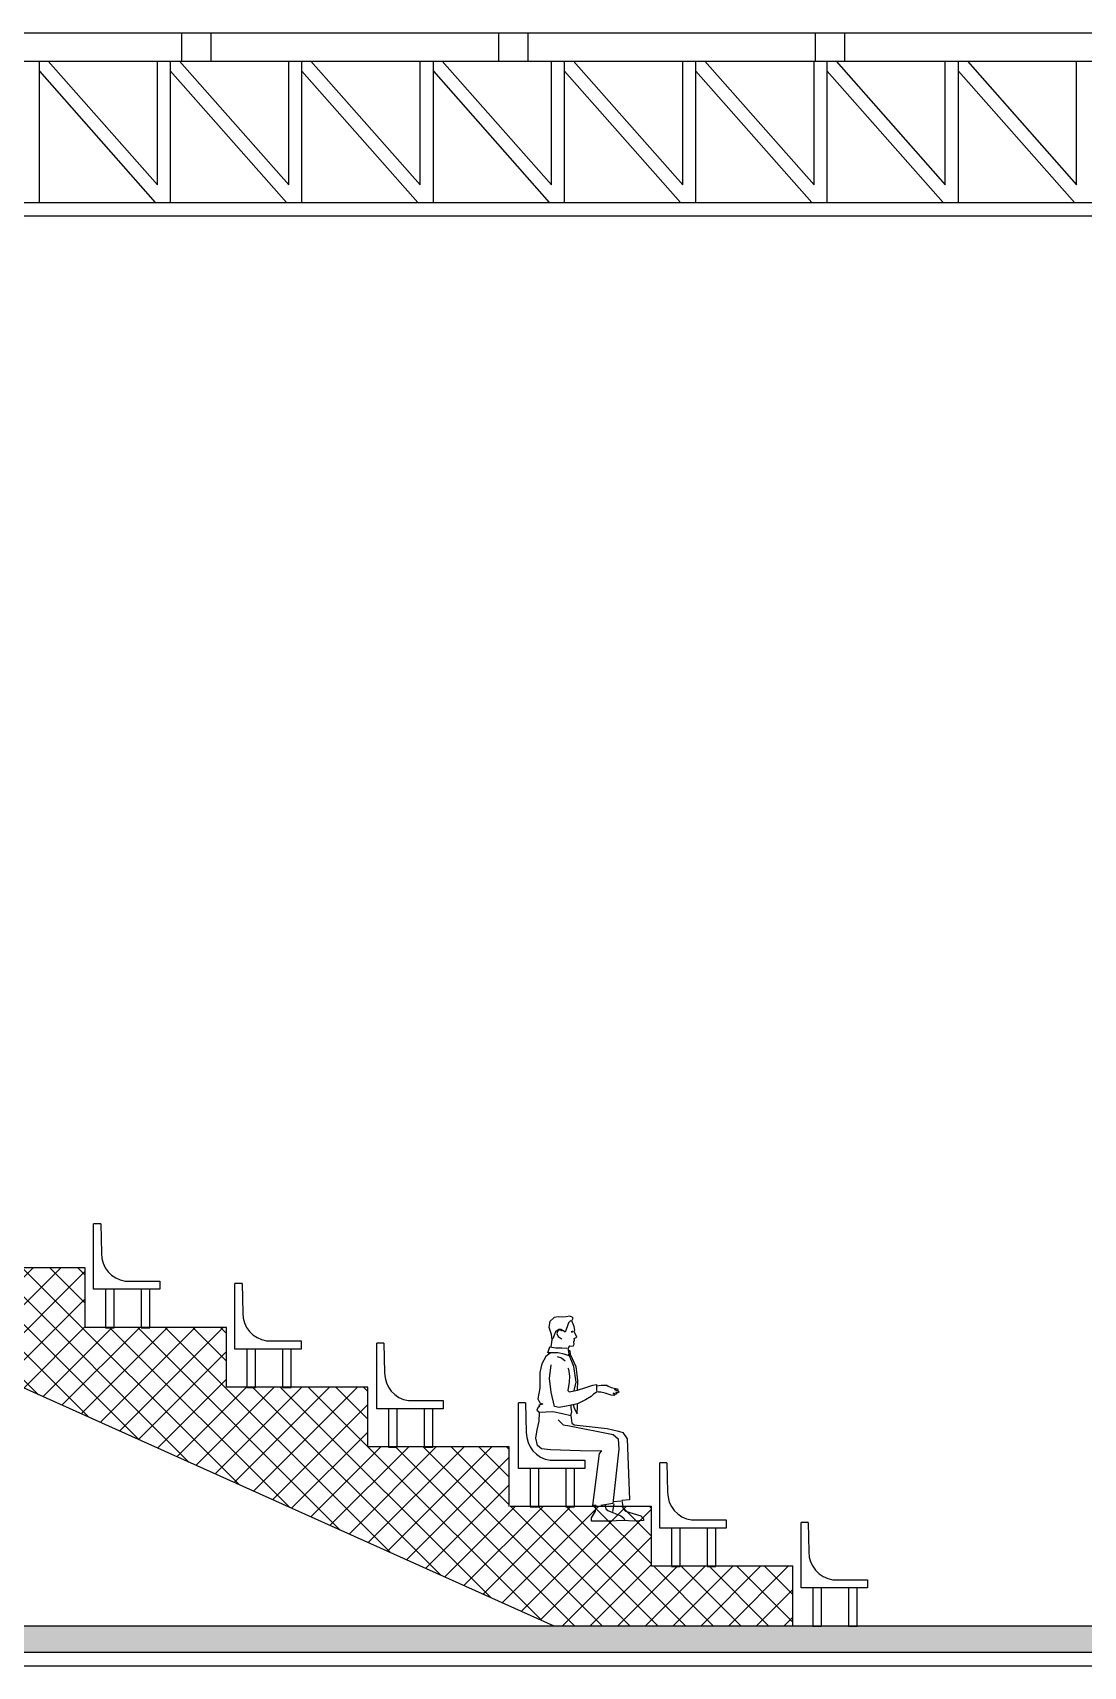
# Model space of a CAD drawing. Header units: millimetres. Extents: x -17017 to 2697, y 1903 to 18260.
# Drawn here: x -16984.099 to -16982.517, y 18252.957 to 18255.418 of the extents above; entities that cross this region are included whole.
import ezdxf

# ---------------------------------------------------------------- set-up
doc = ezdxf.new("R2010")
doc.units = ezdxf.units.MM
doc.layers.add('55', color=7, linetype='Continuous')
doc.layers.add('DIEN HOA', color=111, linetype='Continuous')

# ---------------------------------------------------------------- blocks, each defined once
blk = doc.blocks.new('02FMAN13')
at = {"color": 0, "linetype": 'ByBlock'}
for points in [[(1.99, 32.04), (2.45, 32.79), (3.51, 32.71), (3.86, 33.41), (3.79, 34.06), (3.96, 34.64), (3.9, 35.16), (4.71, 35.57), (3.84, 37.36), (4.02, 37.77), (3.84, 38.98), (3.15, 40.78), (3.5, 41.59), (3.27, 41.94), (2.51, 42.28), (1.3, 42.11), (0.14, 41.99), (-1.14, 42.05), (-2.47, 41.88), (-3.86, 40.55), (-4.21, 38.81), (-3.4, 36.55), (-3.22, 34.7), (-3.57, 32.5)], [(2.84, 40.85), (2.1, 40.17), (1.73, 39.18), (1.36, 38.07), (0.98, 37.2), (0.43, 37.64), (-0.25, 38.01), (-1.06, 38.01), (-2.05, 37.33), (-2.55, 36.21), (-2.86, 35.28), (-3.17, 34.97)], [(0.12, 37.45), (-0.32, 37.76), (-0.94, 37.95), (-1.31, 37.64), (-1.62, 36.77), (-1.18, 35.84), (-0.32, 35.22), (-0.07, 34.97)], [(3.46, 37.51), (2.91, 37.33), (3.34, 37.2)], [(1.87, 32.07), (2.27, 29.61), (0.68, 30.17), (-1.3, 30.57), (-3.6, 30.64), (-4.47, 30.64), (-3.92, 32.55), (-1.93, 32.23), (-0.03, 32.15), (1.56, 32.07)], [(1.95, 31.67), (2.43, 31.28), (2.59, 30.17), (4.41, 26.21), (4.89, 21.85), (4.81, 18.67)], [(-3.76, 30.49), (-5.19, 29.46), (-6.46, 27.08), (-7.01, 24.38), (-7.01, 19.39), (-7.65, 15.98), (-7.09, 14.71), (-6.06, 14.24), (-7.41, 14), (-7.09, 13.6), (-7.73, 13.13), (-7.96, 12.41), (-7.01, 11.62)], [(1.82, 25.83), (2.01, 25.37), (2.33, 23.23), (2.25, 21.25), (1.86, 18.61), (2.31, 18.16), (4.89, 18.75), (7.59, 19.63), (9.81, 20.34), (11, 20.5), (10.92, 18.99), (11.08, 18.12), (9.97, 17.41), (9.25, 16.69), (7.43, 15.66), (4.97, 14.39), (1.95, 13.76), (-0.9, 13.21), (-2.41, 13.52), (-3.45, 18.12), (-4, 22.48), (-3.49, 26.76)], [(-1.53, 29.44), (-0.18, 28.97), (1.05, 28.11)], [(3.86, 18.6), (4.49, 21.29), (3.78, 26.21), (2.19, 30.17)], [(11.08, 20.07), (12.49, 20.33), (13.62, 20.28), (14.21, 20.32), (14.64, 19.98), (15.65, 19.58), (17.59, 19.14), (17.69, 18.78), (17.56, 18.68), (16.69, 18.91), (17.96, 18.38), (18.04, 18.06), (17.79, 17.86), (17.14, 18.06), (17.34, 17.81), (17.31, 17.5), (17.1, 17.47), (16.26, 17.74), (16.67, 17.49), (16.72, 17.11), (16.47, 17), (15.61, 17.17), (13.69, 17.78), (12.37, 18.15), (11.71, 18.13), (11.46, 18.34)], [(-7.12, 11.69), (-2.9, 11.9), (0.19, 11.28), (2.77, 10.66), (2.87, 9.94), (3.08, 8.2), (3.9, 7.68), (14.3, 6.55), (18, 5.73), (19.34, 5.32), (20.68, 3.26), (21.4, -16.12), (19.03, -16.39), (19.45, -18.86), (20.17, -19.78), (25.01, -21.23), (25.93, -22.15), (25.93, -22.77), (23.05, -22.97), (19.24, -22.77), (15.43, -22.97), (9.36, -22.97), (9.36, -21.84), (10.59, -19.78), (10.9, -17.93), (9.77, -17.93), (11.93, -1.37), (12.65, -0.55), (11.62, -0.65), (5.75, -0.55), (-3.62, -0.24), (-6.5, 0.07), (-7.84, 1.1), (-8.35, 3.46), (-7.94, 6.14), (-7.22, 8.92), (-7.12, 11.49)], [(2.81, 10.81), (3.09, 11.89), (2.92, 13.19), (2.92, 13.92)], [(3.6, 13.98), (3.72, 13.19), (4.79, 11.21), (4.96, 13.47), (4.96, 14.2)], [(-1.22, 9.33), (0.37, 7.72), (2.35, 7.37), (16.25, 4.6), (17.8, 3.26), (18.11, -0.03), (16.15, -17.32), (12.34, -17.93)], [(13.68, -17.83), (13.89, -19.06), (14.61, -19.58), (18.72, -21.23), (19.65, -21.95), (19.96, -22.67)], [(16.2, -19.84), (16.61, -17.37)], [(16.46, -16.69), (18.72, -16.49)]]:
    blk.add_lwpolyline(points, dxfattribs=at)

msp = doc.modelspace()

# ---------------------------------------------------------------- hatches: boundary and pattern name
at = {"layer": '55', "linetype": 'ByBlock'}
h = msp.add_hatch(dxfattribs=at)
h.set_pattern_fill('ANSI37', color=256, scale=0.0093)
h.set_pattern_definition([(45, (-21022.937963, 15662.349035), (-0.02087909548, 0.02087909548), []), (135, (-21022.937963, 15662.349035), (-0.02087909548, -0.02087909548), [])])
h.paths.add_polyline_path([(-16983.5943, 18253.3775), (-16983.7101, 18253.3775), (-16983.7101, 18253.3771), (-16983.7231, 18253.3771), (-16983.7637, 18253.3773), (-16983.7637, 18253.3771), (-16983.8071, 18253.3771), (-16983.8071, 18253.4675), (-16983.9229, 18253.4675), (-16983.9229, 18253.4671), (-16983.9359, 18253.4671), (-16983.9765, 18253.4673), (-16983.9765, 18253.4671), (-16984.0199, 18253.4671), (-16984.0199, 18253.5575), (-16984.1357, 18253.5575), (-16984.1357, 18253.5571), (-16984.1487, 18253.5571), (-16984.1893, 18253.5573), (-16984.1893, 18253.5571), (-16984.2327, 18253.5571), (-16984.2327, 18253.6475), (-16984.3486, 18253.6475), (-16984.3486, 18253.6471), (-16984.3615, 18253.6471), (-16984.4021, 18253.6473), (-16984.4021, 18253.6471), (-16984.4455, 18253.6471), (-16984.4455, 18253.7375), (-16984.5614, 18253.7375), (-16984.5614, 18253.7371), (-16984.5744, 18253.7371), (-16984.615, 18253.7373), (-16984.615, 18253.7371), (-16984.6584, 18253.7371), (-16984.6584, 18253.8275), (-16984.7742, 18253.8275), (-16984.7742, 18253.8271), (-16984.7872, 18253.8271), (-16984.8278, 18253.8273), (-16984.8278, 18253.8271), (-16984.8712, 18253.8271), (-16984.8712, 18253.9175), (-16984.987, 18253.9175), (-16984.987, 18253.9171), (-16985, 18253.9171), (-16985.0406, 18253.9173), (-16985.0406, 18253.9171), (-16985.084, 18253.9171), (-16985.084, 18254.0075), (-16985.1998, 18254.0075), (-16985.1998, 18254.0071), (-16985.2128, 18254.0071), (-16985.2534, 18254.0073), (-16985.2534, 18254.0071), (-16985.2968, 18254.0071), (-16985.2968, 18254.0975), (-16985.4126, 18254.0975), (-16985.4126, 18254.0971), (-16985.4256, 18254.0971), (-16985.4662, 18254.0973), (-16985.4662, 18254.0971), (-16985.5096, 18254.0971), (-16985.5096, 18254.1875), (-16985.7207, 18254.1875), (-16985.7207, 18254.0975), (-16983.3138, 18253.0176), (-16982.9545, 18253.0176), (-16982.9545, 18253.1076), (-16983.0704, 18253.1076), (-16983.0704, 18253.1072), (-16983.0834, 18253.1072), (-16983.124, 18253.1074), (-16983.124, 18253.1072), (-16983.1674, 18253.1072), (-16983.1674, 18253.1976), (-16983.2832, 18253.1976), (-16983.2832, 18253.1972), (-16983.2962, 18253.1972), (-16983.3368, 18253.1974), (-16983.3368, 18253.1972), (-16983.3815, 18253.1972), (-16983.3815, 18253.2875), (-16983.4965, 18253.2875), (-16983.4965, 18253.2871), (-16983.5095, 18253.2871), (-16983.5501, 18253.2873), (-16983.5501, 18253.2871), (-16983.5943, 18253.2871)])
h.paths.add_polyline_path([(-16972.1121, 18254.0975), (-16972.1121, 18254.1875), (-16972.3232, 18254.1875), (-16972.3232, 18254.0975), (-16972.3536, 18254.0975), (-16972.3536, 18254.0971), (-16972.3666, 18254.0971), (-16972.4072, 18254.0972), (-16972.4072, 18254.0971), (-16972.4202, 18254.0971), (-16972.536, 18254.0975), (-16972.536, 18254.0075), (-16972.5664, 18254.0075), (-16972.5664, 18254.0071), (-16972.5794, 18254.0071), (-16972.62, 18254.0072), (-16972.62, 18254.0071), (-16972.633, 18254.0071), (-16972.7488, 18254.0075), (-16972.7488, 18253.9175), (-16972.7792, 18253.9175), (-16972.7792, 18253.9171), (-16972.7922, 18253.9171), (-16972.8328, 18253.9172), (-16972.8328, 18253.9171), (-16972.8458, 18253.9171), (-16972.9616, 18253.9175), (-16972.9616, 18253.8275), (-16972.992, 18253.8275), (-16972.992, 18253.8271), (-16973.005, 18253.8271), (-16973.0456, 18253.8272), (-16973.0456, 18253.8271), (-16973.0586, 18253.8271), (-16973.1744, 18253.8275), (-16973.1744, 18253.7375), (-16973.2048, 18253.7375), (-16973.2048, 18253.7371), (-16973.2178, 18253.7371), (-16973.2584, 18253.7372), (-16973.2584, 18253.7371), (-16973.2714, 18253.7371), (-16973.3872, 18253.7375), (-16973.3872, 18253.6475), (-16973.4176, 18253.6475), (-16973.4176, 18253.6471), (-16973.4306, 18253.6471), (-16973.4712, 18253.6472), (-16973.4712, 18253.6471), (-16973.4842, 18253.6471), (-16973.6001, 18253.6475), (-16973.6001, 18253.5575), (-16973.6305, 18253.5575), (-16973.6305, 18253.5571), (-16973.6435, 18253.5571), (-16973.684, 18253.5572), (-16973.684, 18253.5571), (-16973.697, 18253.5571), (-16973.8129, 18253.5575), (-16973.8129, 18253.4675), (-16973.8433, 18253.4675), (-16973.8433, 18253.4671), (-16973.8563, 18253.4671), (-16973.8969, 18253.4672), (-16973.8969, 18253.4671), (-16973.9099, 18253.4671), (-16974.0257, 18253.4675), (-16974.0257, 18253.3775), (-16974.0561, 18253.3775), (-16974.0561, 18253.3771), (-16974.0691, 18253.3771), (-16974.1097, 18253.3772), (-16974.1097, 18253.3771), (-16974.1227, 18253.3771), (-16974.2385, 18253.3775), (-16974.2385, 18253.2875), (-16974.2697, 18253.2875), (-16974.2697, 18253.2871), (-16974.2827, 18253.2871), (-16974.3233, 18253.2872), (-16974.3233, 18253.2871), (-16974.3363, 18253.2871), (-16974.4513, 18253.2875), (-16974.4513, 18253.1976), (-16974.483, 18253.1976), (-16974.483, 18253.1972), (-16974.496, 18253.1972), (-16974.5366, 18253.1973), (-16974.5366, 18253.1972), (-16974.5496, 18253.1972), (-16974.6654, 18253.1976), (-16974.6654, 18253.1076), (-16974.6958, 18253.1076), (-16974.6958, 18253.1072), (-16974.7088, 18253.1072), (-16974.7494, 18253.1073), (-16974.7494, 18253.1072), (-16974.7624, 18253.1072), (-16974.8782, 18253.1076), (-16974.8782, 18253.0176), (-16974.519, 18253.0176)])
h = msp.add_hatch(dxfattribs=at)
h.set_pattern_fill('AR-SAND', color=256, scale=0.0009)
h.set_pattern_definition([(37.5, (-17776.606695, 17767.421496), (-0.0014400282, 0.0440471914), [0, -0.0347472, 0, -0.038862, 0, -0.0371475]), (7.5, (-17776.606695, 17767.421496), (0.0404570955, 0.064514259), [0, -0.0187452, 0, -0.0313182, 0, -0.0120015]), (327.5, (-17776.634813, 17767.421496), (0.0711893133, 0.0001293466), [0, -0.01143, 0, -0.041148, 0, -0.053721]), (317.5, (-17776.634813, 17767.421496), (0.0687200807, 0.020063639), [0, -0.005715, 0, -0.0269748, 0, -0.030861])])
h.paths.add_polyline_path([(-16972.0621, 18253.0176), (-16974.9086, 18253.0176), (-16974.9086, 18253.0172), (-16974.9216, 18253.0172), (-16974.9622, 18253.0172), (-16974.9622, 18253.0172), (-16974.9752, 18253.0172), (-16980.1488, 18253.0176), (-16982.8576, 18253.0176), (-16982.8576, 18253.0172), (-16982.8705, 18253.0172), (-16982.9111, 18253.0172), (-16982.9111, 18253.0172), (-16982.9241, 18253.0172), (-16985.7707, 18253.0176), (-16985.7707, 18252.9776), (-16977.6839, 18252.9776), (-16972.0621, 18252.9776)])

# ---------------------------------------------------------------- linework, layer by layer
for p, q in [((-16985.7396, 18255.4183), (-16972.087, 18255.4183)), ((-16985.7707, 18255.3755), (-16978.9164, 18255.3755)), ((-16984.0891, 18255.1626), (-16984.0891, 18255.3755)), ((-16984.0891, 18255.3604), (-16983.9147, 18255.1626)), ((-16984.0758, 18255.3755), (-16983.9114, 18255.189)), ((-16983.9114, 18255.189), (-16983.9114, 18255.3755)), ((-16983.8914, 18255.1626), (-16983.8914, 18255.3755)), ((-16983.8914, 18255.3604), (-16983.7169, 18255.1626)), ((-16983.878, 18255.3755), (-16983.7136, 18255.189)), ((-16983.7136, 18255.189), (-16983.7136, 18255.3755)), ((-16983.6936, 18255.1626), (-16983.6936, 18255.3755)), ((-16983.6936, 18255.3604), (-16983.5192, 18255.1626)), ((-16983.6803, 18255.3755), (-16983.5158, 18255.189)), ((-16983.5158, 18255.189), (-16983.5158, 18255.3755)), ((-16983.4958, 18255.1626), (-16983.4958, 18255.3755)), ((-16983.4958, 18255.3604), (-16983.3214, 18255.1626)), ((-16983.4825, 18255.3755), (-16983.3181, 18255.189)), ((-16983.3181, 18255.189), (-16983.3181, 18255.3755)), ((-16983.2981, 18255.1626), (-16983.2981, 18255.3755)), ((-16983.2981, 18255.3604), (-16983.1236, 18255.1626)), ((-16983.2847, 18255.3755), (-16983.1203, 18255.189)), ((-16983.1203, 18255.189), (-16983.1203, 18255.3755)), ((-16983.1003, 18255.1626), (-16983.1003, 18255.3755)), ((-16983.1003, 18255.3604), (-16982.9259, 18255.1626)), ((-16983.087, 18255.3755), (-16982.9225, 18255.189)), ((-16982.9225, 18255.189), (-16982.9225, 18255.3755)), ((-16982.9025, 18255.1626), (-16982.9025, 18255.3755)), ((-16982.9025, 18255.3604), (-16982.7281, 18255.1626)), ((-16982.8892, 18255.3755), (-16982.7248, 18255.189)), ((-16982.7248, 18255.189), (-16982.7248, 18255.3755)), ((-16982.7048, 18255.1626), (-16982.7048, 18255.3755)), ((-16982.7048, 18255.3604), (-16982.5303, 18255.1626)), ((-16982.6914, 18255.3755), (-16982.527, 18255.189)), ((-16982.527, 18255.189), (-16982.527, 18255.3755)), ((-16985.6713, 18255.1626), (-16972.1615, 18255.1626)), ((-16985.6713, 18255.1426), (-16972.1615, 18255.1426)), ((-16983.3138, 18253.0176), (-16985.7207, 18254.0975)), ((-16983.9966, 18253.6236), (-16984.0075, 18253.6236)), ((-16983.9966, 18253.6236), (-16983.9956, 18253.5792)), ((-16984.0199, 18253.5575), (-16984.2327, 18253.5575)), ((-16984.0199, 18253.4675), (-16984.0199, 18253.5575)), ((-16983.7838, 18253.5336), (-16983.7947, 18253.5336)), ((-16983.7838, 18253.5336), (-16983.7827, 18253.4892)), ((-16983.8071, 18253.4675), (-16984.0199, 18253.4675)), ((-16983.8071, 18253.3775), (-16983.8071, 18253.4675)), ((-16983.5702, 18253.4436), (-16983.5811, 18253.4436)), ((-16983.5702, 18253.4436), (-16983.5691, 18253.3992)), ((-16983.5943, 18253.3775), (-16983.8071, 18253.3775)), ((-16983.5943, 18253.2875), (-16983.5943, 18253.3775)), ((-16983.3568, 18253.3537), (-16983.3677, 18253.3537)), ((-16983.3568, 18253.3537), (-16983.3558, 18253.3093)), ((-16983.3815, 18253.2875), (-16983.5943, 18253.2875)), ((-16983.3815, 18253.1975), (-16983.3815, 18253.2875)), ((-16983.144, 18253.2637), (-16983.1549, 18253.2637)), ((-16983.144, 18253.2637), (-16983.143, 18253.2193)), ((-16983.1674, 18253.1976), (-16983.3802, 18253.1976)), ((-16983.1674, 18253.1076), (-16983.1674, 18253.1976)), ((-16982.9312, 18253.1737), (-16982.9421, 18253.1737)), ((-16982.9312, 18253.1737), (-16982.9302, 18253.1293)), ((-16982.9545, 18253.1076), (-16983.1674, 18253.1076)), ((-16982.9545, 18253.0176), (-16982.9545, 18253.1076)), ((-16977.6839, 18253.0176), (-16985.7707, 18253.0176)), ((-16972.0621, 18252.9776), (-16985.7707, 18252.9776)), ((-16972.0621, 18252.9569), (-16985.7707, 18252.9569))]:
    msp.add_line(p, q, dxfattribs=at)
for points in [[(-16983.8745, 18255.3755), (-16983.8745, 18255.4183)], [(-16983.8308, 18255.4183), (-16983.8308, 18255.3755)], [(-16983.3973, 18255.3755), (-16983.3973, 18255.4183)], [(-16983.3536, 18255.4183), (-16983.3536, 18255.3755)], [(-16982.9201, 18255.3755), (-16982.9201, 18255.4183)], [(-16982.8764, 18255.4183), (-16982.8764, 18255.3755)], [(-16983.9597, 18253.5373), (-16983.9075, 18253.5373), (-16983.9075, 18253.5249), (-16984.0075, 18253.5249), (-16984.0075, 18253.6236)], [(-16983.7468, 18253.4473), (-16983.6947, 18253.4473), (-16983.6947, 18253.4349), (-16983.7947, 18253.4349), (-16983.7947, 18253.5336)], [(-16983.5332, 18253.3573), (-16983.4811, 18253.3573), (-16983.4811, 18253.3449), (-16983.5811, 18253.3449), (-16983.5811, 18253.4436)], [(-16983.3199, 18253.2674), (-16983.2677, 18253.2674), (-16983.2677, 18253.255), (-16983.3677, 18253.255), (-16983.3677, 18253.3537)], [(-16983.1071, 18253.1774), (-16983.0549, 18253.1774), (-16983.0549, 18253.165), (-16983.1549, 18253.165), (-16983.1549, 18253.2637)], [(-16982.8943, 18253.0874), (-16982.8421, 18253.0874), (-16982.8421, 18253.075), (-16982.9421, 18253.075), (-16982.9421, 18253.1737)], [(-16982.9241, 18253.075), (-16982.9241, 18253.0172), (-16982.9111, 18253.0172), (-16982.9111, 18253.075)], [(-16982.8705, 18253.075), (-16982.8705, 18253.0172), (-16982.8576, 18253.0172), (-16982.8576, 18253.075)]]:
    msp.add_lwpolyline(points, dxfattribs=at)
for points in [[(-16983.9765, 18253.5249), (-16983.9895, 18253.5249), (-16983.9895, 18253.4671), (-16983.9765, 18253.4671)], [(-16983.9229, 18253.5249), (-16983.9359, 18253.5249), (-16983.9359, 18253.4671), (-16983.9229, 18253.4671)], [(-16983.7637, 18253.4349), (-16983.7767, 18253.4349), (-16983.7767, 18253.3771), (-16983.7637, 18253.3771)], [(-16983.7101, 18253.4349), (-16983.7231, 18253.4349), (-16983.7231, 18253.3771), (-16983.7101, 18253.3771)], [(-16983.5501, 18253.3449), (-16983.5631, 18253.3449), (-16983.5631, 18253.2871), (-16983.5501, 18253.2871)], [(-16983.4965, 18253.3449), (-16983.5095, 18253.3449), (-16983.5095, 18253.2871), (-16983.4965, 18253.2871)], [(-16983.3368, 18253.255), (-16983.3498, 18253.255), (-16983.3498, 18253.1972), (-16983.3368, 18253.1972)], [(-16983.2832, 18253.255), (-16983.2962, 18253.255), (-16983.2962, 18253.1972), (-16983.2832, 18253.1972)], [(-16983.124, 18253.165), (-16983.137, 18253.165), (-16983.137, 18253.1072), (-16983.124, 18253.1072)], [(-16983.0704, 18253.165), (-16983.0834, 18253.165), (-16983.0834, 18253.1072), (-16983.0704, 18253.1072)]]:
    msp.add_lwpolyline(points, close=True, dxfattribs=at)
for centre in [(-16983.9539, 18253.5786), (-16983.7411, 18253.4886), (-16983.5274, 18253.3986), (-16983.3141, 18253.3087), (-16983.1013, 18253.2187), (-16982.8885, 18253.1287)]:
    msp.add_arc(centre, 0.0417, 179.1983, 262.0437, dxfattribs=at)

# ---------------------------------------------------------------- block references
at = {"layer": 'DIEN HOA', "linetype": 'Continuous', "xscale": 0.004737163391150535, "yscale": 0.004737163391150535, "zscale": 0.004737163391150535}
msp.add_blockref('02FMAN13', (-16983.302, 18253.2842), dxfattribs=at)

doc.saveas('drawing.dxf')
